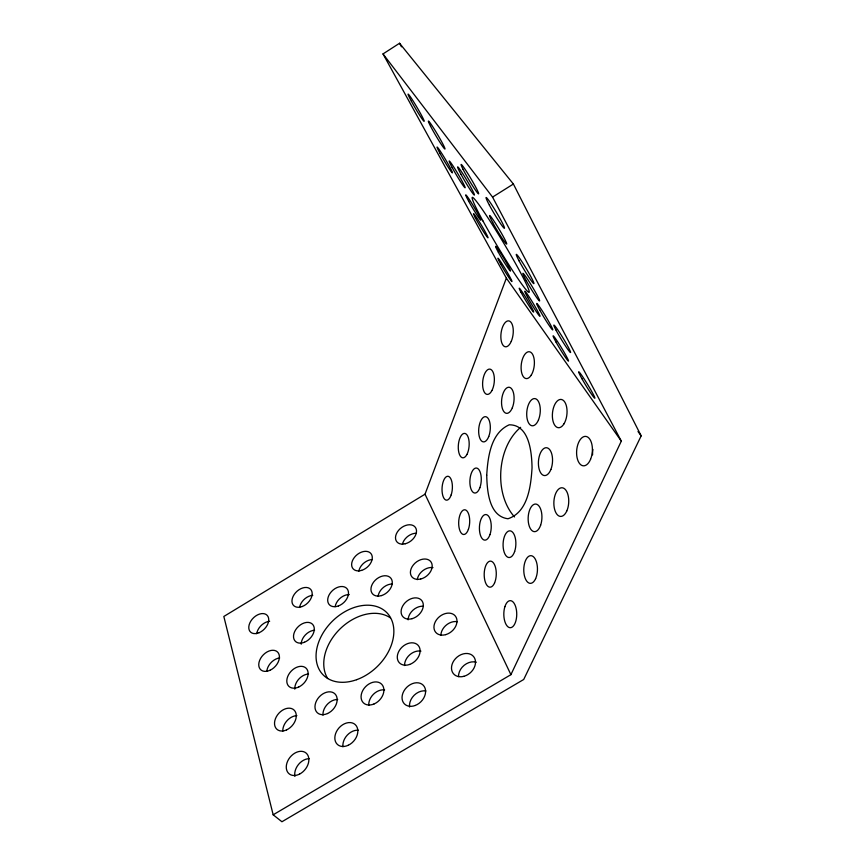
<?xml version="1.0" encoding="UTF-8"?>
<svg xmlns="http://www.w3.org/2000/svg" width="865" height="865" viewBox="0 0 865 865"><rect width="100%" height="100%" fill="white"/><g stroke="black" fill="none" stroke-linecap="round" stroke-linejoin="round"><path stroke-width="1.3" d="M425.018 494.196L506.36 278.141L383.011 53.922L399.554 43.25L513.388 184.018L641.17 435.863L523.703 679.49L281.936 821.75L273.167 814.798L223.83 616.475L425.018 494.196L510.912 674.668L273.167 814.798M510.912 674.668L621.308 441.128L492.563 197.101L383.011 53.922M492.563 197.101L513.388 184.018M520.633 427.353C496.78 447.367 493.785 493.818 514.524 516.946M638.002 431.527L641.17 435.863M506.36 278.141L621.308 441.128M399.554 43.25L401.468 46.818M294.792 689.135A12.413 8.758 -47.2 0 1 308.546 674.008M322.98 715.214A12.802 9.32 -48 0 1 337.696 699.504M368.782 705.397A12.921 9.677 -46.4 0 1 384.601 689.902M404.55 665.531A12.716 9.569 -43.3 0 1 420.931 651.15M458.526 676.646A13.094 10.25 -41.8 0 1 464.202 665.261A13.094 10.25 -41.8 0 1 476.258 662.222M408.139 619.837A12.326 9.072 -41 0 1 423.19 606.224M378.113 596.212A11.959 8.531 -41.1 0 1 392.44 584.016M335.144 606.689A11.84 8.261 -42.8 0 1 349.276 594.579M301.204 644.209A12.002 8.336 -45.1 0 1 314.568 630.228M402.398 544.431A11.645 8.153 -38.4 0 1 416.325 533.251M256.71 633.699A11.699 7.839 -45.5 0 1 269.653 621.275M294.9 776.381A13.299 9.699 -51.6 0 1 309.259 758.659M327.684 678.528A44.137 31.919 -44.4 0 1 340.356 628.617A44.137 31.919 -44.4 0 1 390.45 617.902M342.94 746.733A13.213 9.883 -49.3 0 1 358.445 730.244M409.588 707.008A13.126 10.099 -45.3 0 1 414.173 695.255A13.126 10.099 -45.3 0 1 425.937 690.962M440.88 635.126A12.64 9.569 -40.5 0 1 457.347 621.708M417.276 579.691A12.024 8.693 -39.1 0 1 432.976 567.624M358.791 571.343A11.634 8.077 -40.7 0 1 372.22 559.579M299.571 607.468A11.667 7.947 -43.7 0 1 312.752 595.369M266.798 671.359A12.11 8.315 -46.9 0 1 279.654 657.941M282.79 731.293A12.78 9.104 -49.4 0 1 296.879 715.647M592.579 454.871A14.673 7.98 -85.4 0 1 592.925 449.443M486.725 475.188C487.103 490.531 488.79 516.243 507.95 518.762C528.039 512.231 530.915 485.881 532.04 467.749C531.77 452.546 529.423 424.618 509.204 424.812C490.725 433.051 487.828 457.261 486.725 475.188M489.439 205.254A17.927 1.298 59.2 0 0 504.382 228.295A17.927 1.298 59.2 0 0 491.947 205.081A17.927 1.298 59.2 0 0 489.439 205.254M411.362 101.205A15.7 0.93 59.5 0 0 424.12 121.316A15.7 0.93 59.5 0 0 413.016 100.816A15.7 0.93 59.5 0 0 411.362 101.205M468.689 201.242A14.781 0.876 59.2 0 0 480.854 220.229A14.781 0.876 59.2 0 0 470.376 201.113A14.781 0.876 59.2 0 0 468.689 201.242M452.168 167.551A15.548 0.952 59.3 0 0 465.056 187.77A15.548 0.952 59.3 0 0 454.266 167.853A15.548 0.952 59.3 0 0 452.168 167.551M461.056 174.416A16.359 1.06 59.3 0 0 474.377 195.068A16.359 1.06 59.3 0 0 462.656 173.508A16.359 1.06 59.3 0 0 461.056 174.416M526.212 280.584A16.219 1.092 58.9 0 0 539.576 300.955A16.219 1.092 58.9 0 0 527.834 279.633A16.219 1.092 58.9 0 0 526.212 280.584M539.76 310.081A15.429 0.984 58.8 0 0 552.692 329.911A15.429 0.984 58.8 0 0 541.782 310.124A15.429 0.984 58.8 0 0 539.76 310.081M581.929 378.708A15.462 0.995 58.6 0 0 594.839 398.224A15.462 0.995 58.6 0 0 583.605 378.135A15.462 0.995 58.6 0 0 581.929 378.708M527.618 297.3A14.683 0.897 58.9 0 0 539.944 316.341A14.683 0.897 58.9 0 0 529.639 297.647A14.683 0.897 58.9 0 0 527.618 297.3M500.694 264.063A13.581 0.757 59 0 0 511.939 281.547A13.581 0.757 59 0 0 502.241 264.085A13.581 0.757 59 0 0 500.694 264.063M498.37 252.266A14.435 0.854 59 0 0 510.426 271.059A14.435 0.854 59 0 0 500.359 252.71A14.435 0.854 59 0 0 498.37 252.266M492.672 222.5A16.63 1.125 59.1 0 0 506.609 244.092A16.63 1.125 59.1 0 0 495.137 222.824A16.63 1.125 59.1 0 0 492.672 222.5M405.296 543.75A11.742 8.142 -38.3 0 0 415.438 527.455A11.742 8.142 -38.3 0 0 397.284 532.116A11.742 8.142 -38.3 0 0 405.296 543.75M259.089 632.715A11.796 7.828 -45.4 0 0 267.231 615.404A11.796 7.828 -45.4 0 0 249.942 622.703A11.796 7.828 -45.4 0 0 259.089 632.715M327.543 713.528A12.921 9.331 -47.7 0 0 334.852 693.773A12.921 9.331 -47.7 0 0 315.801 702.423A12.921 9.331 -47.7 0 0 327.543 713.528M304.48 642.241A12.11 8.336 -44.9 0 0 312.611 624.346A12.11 8.336 -44.9 0 0 294.619 631.699A12.11 8.336 -44.9 0 0 304.48 642.241M338.399 605.954A11.937 8.25 -42.6 0 0 346.952 588.611A11.937 8.25 -42.6 0 0 328.927 595.261A11.937 8.25 -42.6 0 0 338.399 605.954M381.487 595.585A12.067 8.52 -41 0 0 390.937 578.274A12.067 8.52 -41 0 0 372.437 583.918A12.067 8.52 -41 0 0 381.487 595.585M298.685 687.037A12.521 8.758 -47 0 0 306.059 668.148A12.521 8.758 -47 0 0 287.688 676.581A12.521 8.758 -47 0 0 298.685 687.037M373.972 704.002A13.04 9.677 -46.2 0 0 381.541 684.085A13.04 9.677 -46.2 0 0 361.938 692.324A13.04 9.677 -46.2 0 0 373.972 704.002M463.878 676.322A13.224 10.25 -41.6 0 0 473.706 656.719A13.224 10.25 -41.6 0 0 452.925 662.32A13.224 10.25 -41.6 0 0 463.878 676.322M412 618.702A12.434 9.072 -40.9 0 0 421.936 600.775A12.434 9.072 -40.9 0 0 402.679 606.03A12.434 9.072 -40.9 0 0 412 618.702M409.632 664.461A12.834 9.58 -43.1 0 0 418.087 645.268A12.834 9.58 -43.1 0 0 398.365 652.297A12.834 9.58 -43.1 0 0 409.632 664.461M299.56 774.099A13.418 9.71 -51.3 0 0 306.21 753.145A13.418 9.71 -51.3 0 0 286.931 762.995A13.418 9.71 -51.3 0 0 299.56 774.099M356.639 679.695A44.526 31.908 -44.2 0 0 387.779 613.696A44.526 31.908 -44.2 0 0 320.45 637.873A44.526 31.908 -44.2 0 0 356.639 679.695M420.671 579.031A12.132 8.682 -39 0 0 431.04 561.98A12.132 8.682 -39 0 0 412.194 566.575A12.132 8.682 -39 0 0 420.671 579.031M286.564 729.909A12.899 9.104 -49.2 0 0 294.197 710.176A12.899 9.104 -49.2 0 0 275.448 718.696A12.899 9.104 -49.2 0 0 286.564 729.909M270.075 670.245A12.218 8.315 -46.7 0 0 277.503 651.972A12.218 8.315 -46.7 0 0 259.684 660.265A12.218 8.315 -46.7 0 0 270.075 670.245M302.35 606.473A11.764 7.936 -43.5 0 0 310.697 589.389A11.764 7.936 -43.5 0 0 293.17 596.255A11.764 7.936 -43.5 0 0 302.35 606.473M361.624 570.37A11.732 8.066 -40.6 0 0 371.074 553.73A11.732 8.066 -40.6 0 0 353.18 559.223A11.732 8.066 -40.6 0 0 361.624 570.37M348.26 745.262A13.332 9.883 -49 0 0 355.191 724.567A13.332 9.883 -49 0 0 335.555 733.769A13.332 9.883 -49 0 0 348.26 745.262M415.254 705.462A13.245 10.11 -45.1 0 0 423.223 685.221A13.245 10.11 -45.1 0 0 402.971 692.973A13.245 10.11 -45.1 0 0 415.254 705.462M445.745 634.629A12.748 9.569 -40.3 0 0 455.304 616.01A12.748 9.569 -40.3 0 0 435.344 621.719A12.748 9.569 -40.3 0 0 445.745 634.629M483.016 221.072A55.263 3.482 59.1 0 0 529.002 292.37A55.263 3.482 59.1 0 0 490.206 221.332A55.263 3.482 59.1 0 0 483.016 221.072M463.089 169.399A17.203 1.179 59.3 0 0 478.129 193.609A17.203 1.179 59.3 0 0 468.192 174.135A17.203 1.179 59.3 0 0 463.089 169.399M519.076 260.852A17.073 1.2 59 0 0 533.727 283.612A17.073 1.2 59 0 0 522.492 262.528A17.073 1.2 59 0 0 519.076 260.852M555.871 329.879A16.078 1.081 58.7 0 0 570.132 352.282A16.078 1.081 58.7 0 0 560.531 334.041A16.078 1.081 58.7 0 0 555.871 329.879M555.99 342.032A14.846 0.919 58.7 0 0 568.456 361.127A14.846 0.919 58.7 0 0 557.903 342.129A14.846 0.919 58.7 0 0 555.99 342.032M520.99 292.251A14.056 0.822 58.9 0 0 533.359 311.93A14.056 0.822 58.9 0 0 524.914 296.089A14.056 0.822 58.9 0 0 520.99 292.251M475.361 217.85A14.121 0.811 59.1 0 0 487.698 237.637A14.121 0.811 59.1 0 0 479.232 221.656A14.121 0.811 59.1 0 0 475.361 217.85M440.166 153.71A14.975 0.876 59.3 0 0 452.384 172.859A14.975 0.876 59.3 0 0 441.723 153.354A14.975 0.876 59.3 0 0 440.166 153.71M430.532 126.171A16.273 1.027 59.4 0 0 444.578 148.834A16.273 1.027 59.4 0 0 434.771 129.923A16.273 1.027 59.4 0 0 430.532 126.171M550.886 469.468A13.97 7.028 -85.9 0 0 546.734 447.746A13.97 7.028 -85.9 0 0 538.819 467.738A13.97 7.028 -85.9 0 0 550.886 469.468M590.579 459.261A14.77 7.85 -85.4 0 0 585.843 436.403A14.77 7.85 -85.4 0 0 577.074 457.65A14.77 7.85 -85.4 0 0 590.579 459.261M511.269 341.351A13.072 6.044 -82.7 0 0 508.912 320.904A13.072 6.044 -82.7 0 0 500.997 339.275A13.072 6.044 -82.7 0 0 511.269 341.351M488.757 436.479A12.661 5.763 -85.2 0 0 485.806 416.703A12.661 5.763 -85.2 0 0 478.907 434.663A12.661 5.763 -85.2 0 0 488.757 436.479M451.184 494.856A11.959 5.147 -86.7 0 0 448.113 476.291A11.959 5.147 -86.7 0 0 442.329 493.483A11.959 5.147 -86.7 0 0 451.184 494.856M479.87 487.719A12.532 5.666 -86.5 0 0 476.68 468.073A12.532 5.666 -86.5 0 0 470.182 485.838A12.532 5.666 -86.5 0 0 479.87 487.719M512.329 407.783A13.116 6.174 -84.4 0 0 509.355 387.282A13.116 6.174 -84.4 0 0 501.786 405.847A13.116 6.174 -84.4 0 0 512.329 407.783M538.506 419.839A13.667 6.704 -84.5 0 0 534.97 398.603A13.667 6.704 -84.5 0 0 527.012 418.119A13.667 6.704 -84.5 0 0 538.506 419.839M540.647 525.152A13.84 6.888 -87.5 0 0 535.716 504.046A13.84 6.888 -87.5 0 0 528.753 524.385A13.84 6.888 -87.5 0 0 540.647 525.152M514.653 551.47A13.353 6.39 -88.2 0 0 510.155 530.851A13.353 6.39 -88.2 0 0 503.625 550.216A13.353 6.39 -88.2 0 0 514.653 551.47M504.89 606.7A13.537 6.466 90 0 0 509.885 627.687A13.537 6.466 90 0 0 516.059 608.127A13.537 6.466 90 0 0 504.89 606.7M489.968 534.592A12.813 5.904 -87.7 0 0 486.195 514.578A12.813 5.904 -87.7 0 0 479.826 532.883A12.813 5.904 -87.7 0 0 489.968 534.592M566.791 510.966A14.348 7.417 -87 0 0 562.899 487.903A14.348 7.417 -87 0 0 554.195 507.409A14.348 7.417 -87 0 0 566.791 510.966M535.63 578.631A13.851 6.844 -88.9 0 0 532.126 555.925A13.851 6.844 -88.9 0 0 524.071 573.992A13.851 6.844 -88.9 0 0 535.63 578.631M494.575 582.902A13.018 6.033 -88.9 0 0 491.72 561.428A13.018 6.033 -88.9 0 0 484.422 578.123A13.018 6.033 -88.9 0 0 494.575 582.902M564.002 423.807A14.218 7.255 -84.4 0 0 562.737 399.976A14.218 7.255 -84.4 0 0 552.4 416.93A14.218 7.255 -84.4 0 0 564.002 423.807M531.283 375.064A13.516 6.509 -83.3 0 0 530.851 352.325A13.516 6.509 -83.3 0 0 521.098 368.101A13.516 6.509 -83.3 0 0 531.283 375.064M491.936 390.515A12.705 5.763 -84 0 0 490.888 369.463A12.705 5.763 -84 0 0 482.627 385.26A12.705 5.763 -84 0 0 491.936 390.515M468.397 529.369A12.37 5.493 -87.5 0 0 465.186 509.831A12.37 5.493 -87.5 0 0 458.991 527.174A12.37 5.493 -87.5 0 0 468.397 529.369M466.895 454.503A12.24 5.395 -85.7 0 0 465.997 433.906A12.24 5.395 -85.7 0 0 458.288 448.394A12.24 5.395 -85.7 0 0 466.895 454.503"/></g></svg>
